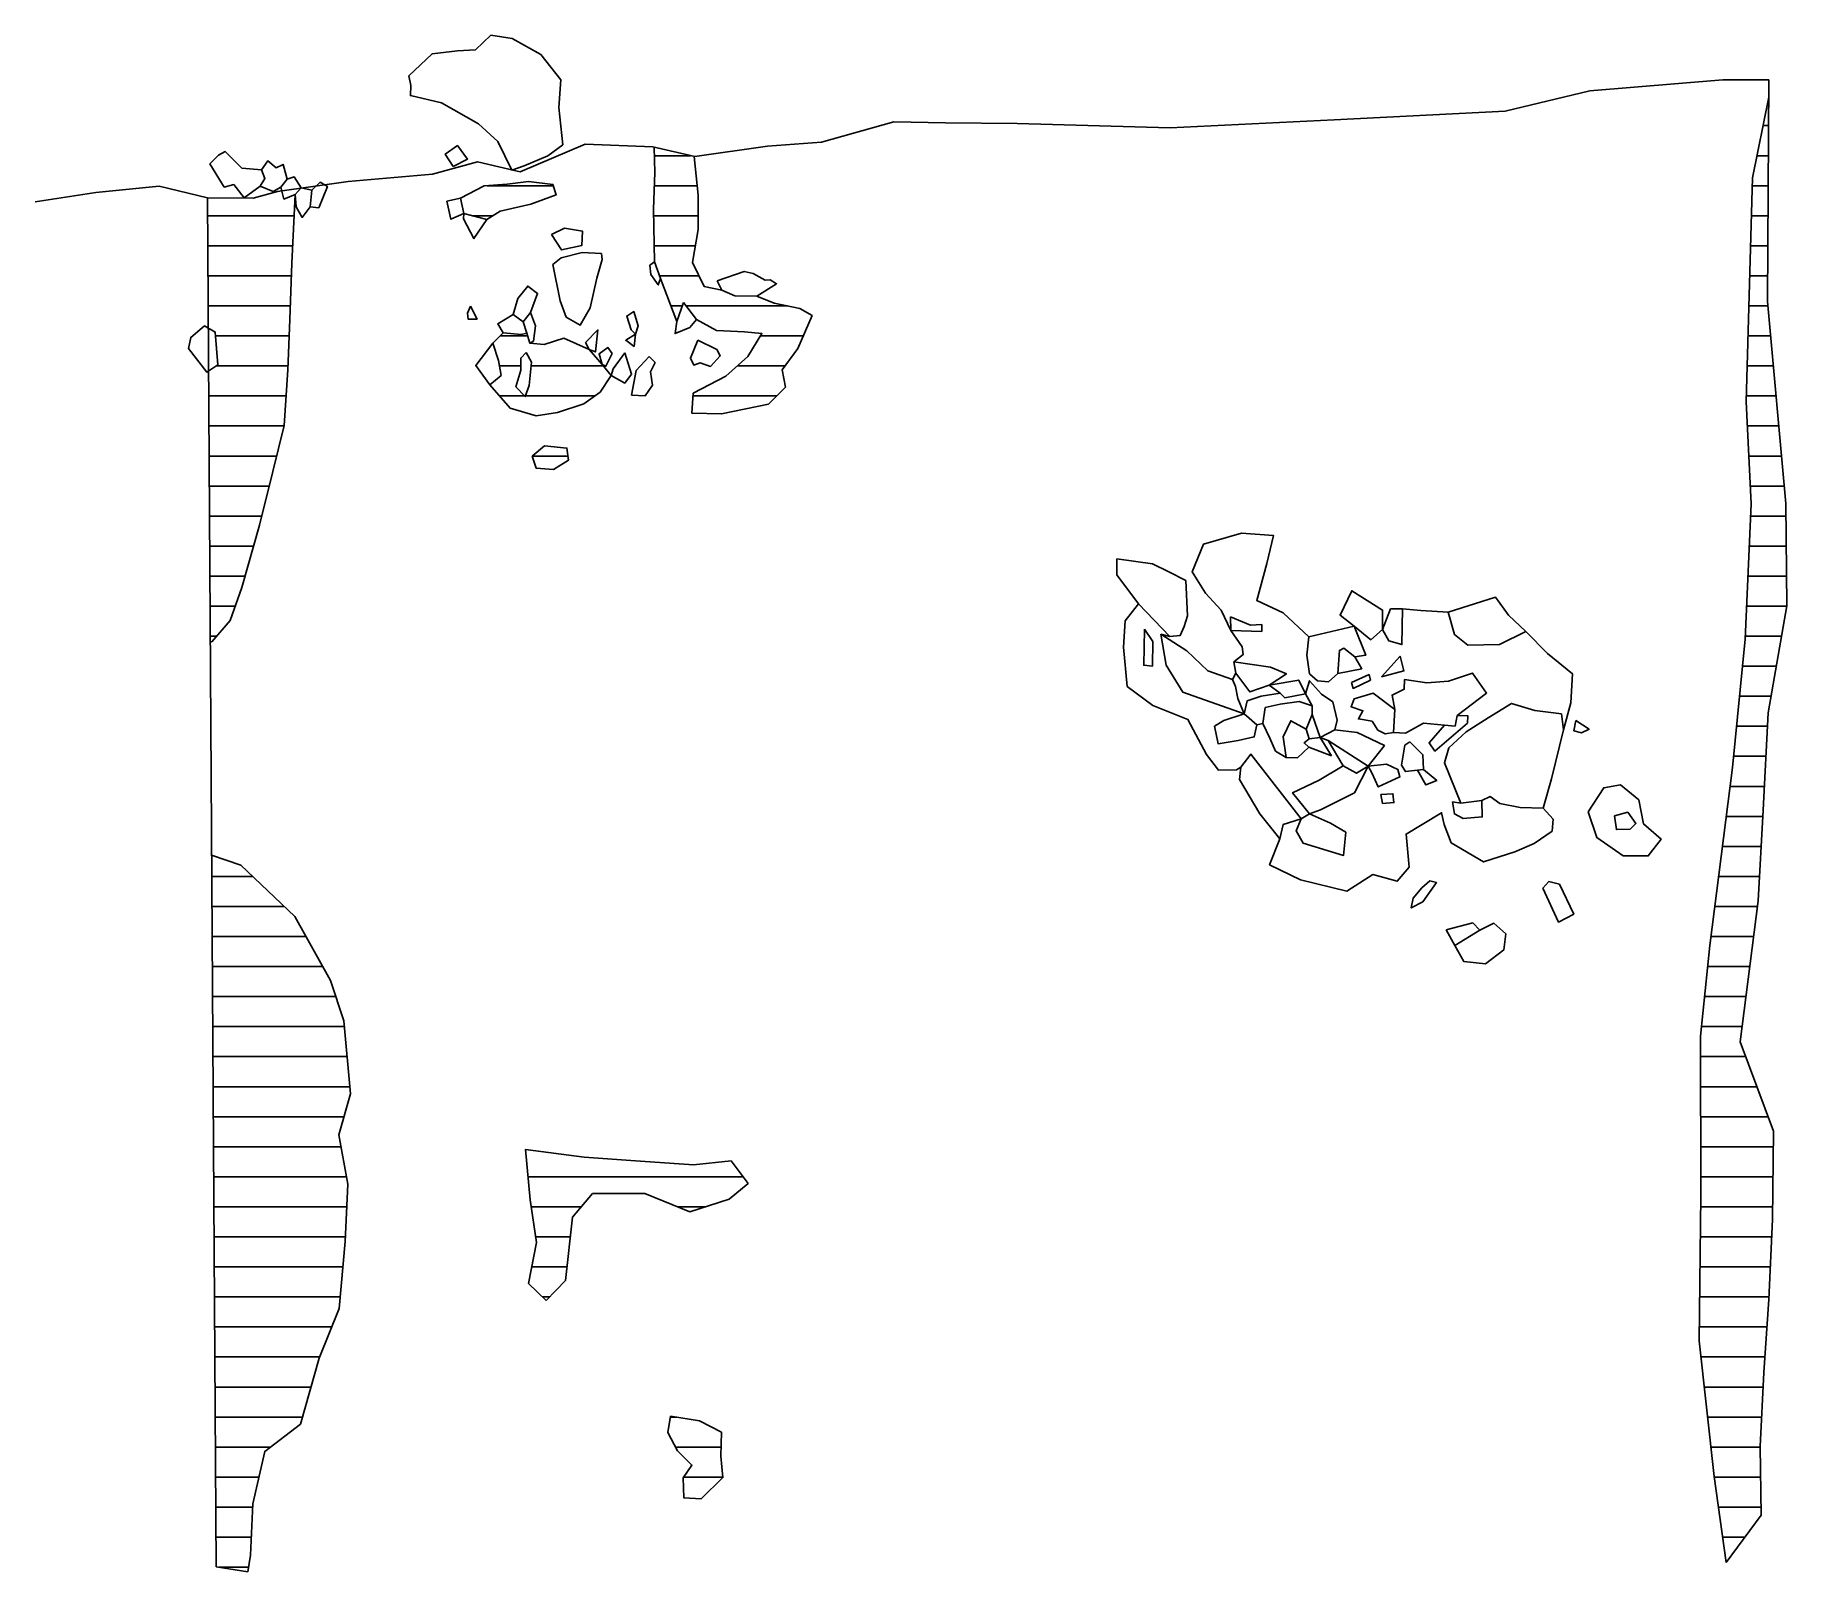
# Model space of a CAD drawing. Header units: metres. Extents: x -8 to -5.08, y -19.51 to -16.95.
import ezdxf

# ---------------------------------------------------------------- set-up
doc = ezdxf.new("R2010")
doc.units = ezdxf.units.M
doc.header["$LTSCALE"] = 25
doc.header["$MEASUREMENT"] = 0
doc.linetypes.add('STRICHPUNKTX2', pattern=[2, 1, -0.5, 0, -0.5])
doc.layers.get('0').update_dxf_attribs({"linetype": 'CONTINUOUS'})
for name, color, linetype in [('BEFUND', 1, 'CONTINUOUS'), ('BEFUNDSCHRAFF', 1, 'CONTINUOUS'), ('GRABUNGSGRENZE', 3, 'STRICHPUNKTX2'), ('STEINE', 4, 'CONTINUOUS')]:
    doc.layers.add(name, color=color, linetype=linetype)

# ---------------------------------------------------------------- blocks, each defined once
blk = doc.blocks.new('*X1')
at = {"color": 0}
for p, q in [((-512.12, -1710), (-511.2, -1710)), ((-513.12, -1715), (-511.23, -1715)), ((-513.9, -1720), (-511.26, -1720)), ((-514.05, -1725), (-511.29, -1725)), ((-514.19, -1730), (-511.32, -1730)), ((-514.34, -1735), (-511.35, -1735)), ((-514.49, -1740), (-511.31, -1740)), ((-514.63, -1745), (-510.86, -1745)), ((-514.78, -1750), (-510.41, -1750)), ((-514.92, -1755), (-509.95, -1755)), ((-514.74, -1760), (-509.5, -1760)), ((-514.49, -1765), (-509.05, -1765)), ((-514.24, -1770), (-508.59, -1770)), ((-514.18, -1775), (-508.31, -1775)), ((-514.41, -1780), (-508.25, -1780)), ((-514.64, -1785), (-508.19, -1785)), ((-514.87, -1790), (-508.14, -1790)), ((-515.1, -1795), (-509.02, -1795)), ((-515.56, -1800), (-509.9, -1800)), ((-516.05, -1805), (-510.77, -1805)), ((-516.55, -1810), (-511.37, -1810)), ((-517.04, -1815), (-511.62, -1815)), ((-517.62, -1820), (-511.88, -1820)), ((-518.26, -1825), (-512.14, -1825)), ((-518.9, -1830), (-512.43, -1830)), ((-770.4, -1835), (-763.59, -1835)), ((-519.54, -1835), (-512.72, -1835)), ((-770.37, -1840), (-758.33, -1840)), ((-520.18, -1840), (-513.07, -1840)), ((-770.34, -1845), (-754.72, -1845)), ((-520.82, -1845), (-513.7, -1845)), ((-770.3, -1850), (-751.95, -1850)), ((-521.36, -1850), (-514.33, -1850)), ((-770.27, -1855), (-749.76, -1855)), ((-521.87, -1855), (-514.96, -1855)), ((-770.24, -1860), (-748.32, -1860)), ((-522.38, -1860), (-515.6, -1860)), ((-770.21, -1865), (-747.86, -1865)), ((-522.53, -1865), (-514.99, -1865)), ((-770.17, -1870), (-747.41, -1870)), ((-522.51, -1870), (-513.13, -1870)), ((-770.14, -1875), (-748.38, -1875)), ((-522.5, -1875), (-511.27, -1875)), ((-770.11, -1880), (-748.88, -1880)), ((-522.48, -1880), (-510.4, -1880)), ((-770.08, -1885), (-747.98, -1885)), ((-717.74, -1885), (-681.94, -1885)), ((-522.46, -1885), (-510.45, -1885)), ((-770.04, -1890), (-747.93, -1890)), ((-717.21, -1890), (-708.88, -1890)), ((-692.84, -1890), (-688.17, -1890)), ((-522.47, -1890), (-510.5, -1890)), ((-770.01, -1895), (-748.14, -1895)), ((-716.46, -1895), (-710.72, -1895)), ((-522.54, -1895), (-510.66, -1895)), ((-769.98, -1900), (-748.56, -1900)), ((-717.12, -1900), (-711.28, -1900)), ((-522.61, -1900), (-510.89, -1900)), ((-769.95, -1905), (-749.02, -1905)), ((-715.36, -1905), (-714.17, -1905)), ((-522.67, -1905), (-511.12, -1905)), ((-769.91, -1910), (-750.44, -1910)), ((-522.74, -1910), (-511.45, -1910)), ((-769.88, -1915), (-752.45, -1915)), ((-522.47, -1915), (-511.79, -1915)), ((-769.85, -1920), (-753.88, -1920)), ((-521.9, -1920), (-512.09, -1920)), ((-769.82, -1925), (-755.3, -1925)), ((-694.04, -1925), (-693.01, -1925)), ((-521.34, -1925), (-512.34, -1925)), ((-769.78, -1930), (-760.66, -1930)), ((-693.18, -1930), (-685.62, -1930)), ((-520.78, -1930), (-512.58, -1930)), ((-769.75, -1935), (-762.55, -1935)), ((-691.84, -1935), (-685.31, -1935)), ((-520.21, -1935), (-512.52, -1935)), ((-769.72, -1940), (-763.56, -1940)), ((-519.52, -1940), (-512.45, -1940)), ((-769.69, -1945), (-763.8, -1945)), ((-518.83, -1945), (-515.14, -1945)), ((-769.18, -1950), (-764.28, -1950))]:
    blk.add_line(p, q, dxfattribs=at)
blk = doc.blocks.new('*X2')
at = {"color": 0}
for p, q in [((-696.71, -1715), (-690.7, -1715)), ((-724.54, -1720), (-713.53, -1720)), ((-696.7, -1720), (-689.55, -1720)), ((-771.11, -1725), (-756.68, -1725)), ((-727.03, -1725), (-723.61, -1725)), ((-696.81, -1725), (-689.39, -1725)), ((-771.08, -1730), (-756.93, -1730)), ((-696.72, -1730), (-689.87, -1730)), ((-771.05, -1735), (-757.15, -1735)), ((-695.87, -1735), (-689.29, -1735)), ((-771.02, -1740), (-757.35, -1740)), ((-693.97, -1740), (-692.04, -1740)), ((-691.41, -1740), (-674.57, -1740)), ((-769.77, -1745), (-757.53, -1745)), ((-722.39, -1745), (-717.8, -1745)), ((-679.02, -1745), (-671.91, -1745)), ((-769.65, -1750), (-757.72, -1750)), ((-722.51, -1750), (-718.96, -1750)), ((-717.24, -1750), (-705.21, -1750)), ((-682.89, -1750), (-674.96, -1750)), ((-770.92, -1755), (-758.03, -1755)), ((-722.52, -1755), (-718.3, -1755)), ((-718.16, -1755), (-706.61, -1755)), ((-690.29, -1755), (-676.33, -1755)), ((-770.89, -1760), (-758.37, -1760)), ((-770.85, -1765), (-759.61, -1765)), ((-770.82, -1770), (-760.84, -1770)), ((-770.79, -1775), (-762.06, -1775)), ((-770.76, -1780), (-763.43, -1780)), ((-770.72, -1785), (-764.86, -1785)), ((-770.69, -1790), (-766.5, -1790)), ((-770.66, -1795), (-769.58, -1795))]:
    blk.add_line(p, q, dxfattribs=at)
blk = doc.blocks.new('*X3')
at = {"color": 0}
blk.add_line((-717.03, -1765), (-711.1, -1765), dxfattribs=at)

msp = doc.modelspace()

# ---------------------------------------------------------------- linework, layer by layer
at = {"layer": 'BEFUND'}
for points in [[(-5.1825, -19.4922), (-5.2023, -19.349), (-5.2277, -19.1232), (-5.2245, -18.8816), (-5.2254, -18.6161), (-5.21, -18.4647), (-5.1722, -18.1687), (-5.1512, -17.9551), (-5.1409, -17.7299), (-5.1495, -17.5591), (-5.1386, -17.1871), (-5.1117, -17.0526)], [(-6.9675, -17.1358), (-6.9662, -17.1781), (-6.9683, -17.2388), (-6.9668, -17.3269)], [(-6.8547, -17.3739), (-6.8842, -17.3677), (-6.9036, -17.328), (-6.8939, -17.2729), (-6.8939, -17.2159), (-6.9006, -17.1515)], [(-7.2899, -17.2208), (-7.2506, -17.2004), (-7.2124, -17.1974), (-7.1767, -17.1928), (-7.1359, -17.1979), (-7.1308, -17.2152), (-7.1726, -17.231), (-7.2241, -17.2422), (-7.246, -17.2565), (-7.246, -17.2565)], [(-7.5651, -17.2145), (-7.5707, -17.3292), (-7.5743, -17.4225), (-7.5774, -17.5066), (-7.5836, -17.5993), (-7.6025, -17.6758), (-7.6244, -17.7654), (-7.654, -17.8689), (-7.6734, -17.9239), (-7.704, -17.9596), (-7.7065, -17.9589)], [(-6.9571, -17.3545), (-6.9296, -17.4263)], [(-6.897, -17.4228), (-6.8634, -17.4411), (-6.817, -17.4432), (-6.788, -17.4463), (-6.8114, -17.4845), (-6.8481, -17.5171), (-6.9027, -17.5456), (-6.9047, -17.5787), (-6.8553, -17.5798), (-6.7768, -17.5635), (-6.7488, -17.5355), (-6.7543, -17.5064), (-6.7283, -17.4713), (-6.7044, -17.4162), (-6.7247, -17.4045), (-6.7675, -17.3953), (-6.7966, -17.3841)], [(-7.2359, -17.4624), (-7.2191, -17.4451)], [(-7.1743, -17.4624), (-7.1503, -17.4645), (-7.1177, -17.4538), (-7.0759, -17.4726)], [(-7.0759, -17.4726), (-7.054, -17.4976), (-7.0392, -17.516), (-7.0571, -17.5435), (-7.0846, -17.5634), (-7.1285, -17.5776), (-7.1641, -17.5832), (-7.2074, -17.5704), (-7.2411, -17.5317)], [(-7.1703, -17.65), (-7.1499, -17.6331), (-7.1127, -17.6367), (-7.1101, -17.6571), (-7.1351, -17.6724), (-7.1637, -17.6703), (-7.1703, -17.65)], [(-5.8774, -17.9512), (-5.9202, -17.9109), (-5.9641, -17.8905), (-5.9472, -17.8289), (-5.936, -17.7825), (-5.9895, -17.7784), (-6.0527, -17.7967), (-6.0716, -17.8426), (-6.0497, -17.8783), (-6.0232, -17.9068), (-6.0074, -17.9405), (-5.9886, -17.9675), (-5.987, -17.9807), (-6.0023, -17.9925)], [(-6.1613, -17.8961), (-6.1832, -17.9246), (-6.1858, -17.9684), (-6.1797, -18.0337), (-6.1369, -18.0653), (-6.0788, -18.0887), (-6.0478, -18.1469), (-6.0279, -18.1729), (-5.9978, -18.1724), (-5.9907, -18.1683)], [(-5.6455, -17.9101), (-5.6909, -17.907), (-5.7215, -17.9044)], [(-5.4535, -18.1058), (-5.4412, -18.061), (-5.4387, -18.0126), (-5.4799, -17.9789), (-5.5161, -17.9422)], [(-5.4123, -18.2424), (-5.3863, -18.2022), (-5.3587, -18.1976), (-5.3282, -18.2226), (-5.32, -18.2624), (-5.291, -18.2879), (-5.3124, -18.3159), (-5.3542, -18.3159), (-5.398, -18.2853), (-5.4123, -18.2424)], [(-5.9255, -18.2871), (-5.9429, -18.3304), (-5.8914, -18.3554), (-5.8139, -18.3743), (-5.7711, -18.3468), (-5.7303, -18.358), (-5.7105, -18.3346), (-5.7155, -18.2795), (-5.6885, -18.2637), (-5.6564, -18.2439), (-5.6523, -18.2637), (-5.6406, -18.2938), (-5.5866, -18.3259), (-5.5346, -18.3092), (-5.5025, -18.2954), (-5.4724, -18.2745), (-5.4709, -18.2546), (-5.4872, -18.2363)], [(-7.7042, -18.3144), (-7.6558, -18.3311), (-7.5656, -18.4168), (-7.5065, -18.5233), (-7.4841, -18.5901), (-7.473, -18.7119), (-7.4924, -18.7802), (-7.4776, -18.8623), (-7.4818, -18.9576), (-7.492, -19.0692), (-7.5252, -19.1517), (-7.5563, -19.2618), (-7.6159, -19.3071), (-7.6354, -19.3943), (-7.6395, -19.4799), (-7.6441, -19.5079)], [(-5.5928, -18.4396), (-5.5693, -18.4279), (-5.5495, -18.4457), (-5.553, -18.4722), (-5.5831, -18.4952), (-5.6193, -18.4916), (-5.6341, -18.4651)], [(-7.1475, -19.0561), (-7.1153, -19.0225), (-7.1036, -18.9175), (-7.0699, -18.8777), (-6.9828, -18.8778), (-6.9079, -18.9084), (-6.8426, -18.8875), (-6.811, -18.861), (-6.8395, -18.8233), (-6.9022, -18.8299), (-7.0062, -18.8227), (-7.0842, -18.8176), (-7.1815, -18.8043), (-7.1739, -18.8884), (-7.1632, -18.9592), (-7.1765, -19.0275), (-7.1475, -19.0561)], [(-6.9401, -19.2483), (-6.8917, -19.2565), (-6.8555, -19.2754), (-6.8566, -19.3151), (-6.853, -19.3508), (-6.8892, -19.3859), (-6.9183, -19.3844), (-6.9193, -19.3513), (-6.9045, -19.3299), (-6.9284, -19.3064), (-6.9447, -19.2758), (-6.9401, -19.2483)]]:
    msp.add_lwpolyline(points, dxfattribs=at)
at = {"layer": 'BEFUNDSCHRAFF'}
for points in [[(-6.1088, -17.9506), (-6.1241, -17.9465)], [(-5.1825, -19.4922), (-5.1243, -19.4132)], [(-7.6966, -19.4992), (-7.6441, -19.5079)]]:
    msp.add_lwpolyline(points, dxfattribs=at)
at = {"layer": 'GRABUNGSGRENZE', "flags": 128}
msp.add_lwpolyline([(-7.9983, -17.2271), (-7.8973, -17.2113), (-7.7918, -17.2007), (-7.7113, -17.2201), (-7.7113, -17.2201), (-7.6349, -17.2206), (-7.5946, -17.2094), (-7.4769, -17.1932), (-7.3367, -17.181), (-7.2618, -17.1601), (-7.1905, -17.177), (-7.0824, -17.1307), (-6.9698, -17.1353), (-6.8999, -17.1516), (-6.7786, -17.1339), (-6.6889, -17.1273), (-6.5686, -17.0937), (-6.4825, -17.0953), (-6.3633, -17.0963), (-6.1084, -17.1036), (-5.8353, -17.0905), (-5.5504, -17.0758), (-5.4097, -17.0422), (-5.188, -17.0235), (-5.1115, -17.0235), (-5.1138, -17.393), (-5.0833, -17.7289), (-5.0814, -17.8996), (-5.1125, -18.0775), (-5.1208, -18.2395), (-5.1295, -18.3904), (-5.1592, -18.6253), (-5.1037, -18.7741), (-5.1053, -18.9209), (-5.1114, -19.0544), (-5.1197, -19.1757), (-5.1258, -19.2991), (-5.1243, -19.4132)], dxfattribs=at)
at = {"layer": 'GRABUNGSGRENZE'}
msp.add_lwpolyline([(-7.6966, -19.4992), (-7.7113, -17.2201)], dxfattribs=at)
at = {"layer": 'STEINE'}
for points in [[(-7.2042, -17.1739), (-7.2276, -17.1265), (-7.2597, -17.097), (-7.3214, -17.0618), (-7.3734, -17.05), (-7.3728, -17.0332), (-7.3759, -17.0169), (-7.3371, -16.9802), (-7.2948, -16.9756), (-7.2648, -16.9736), (-7.2393, -16.9492), (-7.2041, -16.9548), (-7.1562, -16.9813), (-7.1231, -17.0236), (-7.1262, -17.07), (-7.1196, -17.1317), (-7.1446, -17.15), (-7.1838, -17.1668), (-7.2042, -17.1739)], [(-7.6929, -17.1492), (-7.7072, -17.1635), (-7.6833, -17.2023), (-7.6675, -17.1982), (-7.6502, -17.2201), (-7.6237, -17.2008), (-7.6155, -17.188), (-7.6211, -17.1737), (-7.6542, -17.1707), (-7.6817, -17.1431), (-7.6929, -17.1492)], [(-7.3021, -17.1678), (-7.3153, -17.1474), (-7.2949, -17.1331), (-7.2781, -17.1556), (-7.3021, -17.1678)], [(-7.6211, -17.1737), (-7.6104, -17.1585), (-7.5966, -17.1702), (-7.5854, -17.1646), (-7.5783, -17.1891), (-7.589, -17.2023), (-7.6017, -17.2099), (-7.6237, -17.2008)], [(-7.5783, -17.1891), (-7.5666, -17.1855), (-7.5549, -17.2033), (-7.5651, -17.2145), (-7.5839, -17.2222), (-7.589, -17.2023)], [(-7.5549, -17.2033), (-7.5375, -17.2074), (-7.5401, -17.2349), (-7.5534, -17.2528), (-7.5635, -17.2354), (-7.5651, -17.2145)], [(-7.5375, -17.2074), (-7.5238, -17.1942), (-7.5115, -17.2013), (-7.5258, -17.237), (-7.5401, -17.2349)], [(-7.3128, -17.2259), (-7.2899, -17.2208), (-7.2843, -17.2463), (-7.3057, -17.2559), (-7.3128, -17.2259)], [(-7.2843, -17.2463), (-7.246, -17.2565), (-7.2675, -17.2881), (-7.2848, -17.2554), (-7.2843, -17.2463)], [(-7.1385, -17.281), (-7.1166, -17.2708), (-7.0865, -17.2759), (-7.0876, -17.2994), (-7.1217, -17.307), (-7.1385, -17.281)], [(-7.0549, -17.3131), (-7.0871, -17.3111), (-7.1222, -17.3202), (-7.136, -17.3314), (-7.1238, -17.3916), (-7.1141, -17.4186), (-7.0907, -17.4324), (-7.0738, -17.4033), (-7.0631, -17.3539), (-7.0539, -17.3228), (-7.0549, -17.3131)], [(-6.9668, -17.3269), (-6.9571, -17.3545), (-6.9607, -17.3652), (-6.9729, -17.3478), (-6.9749, -17.3325), (-6.9668, -17.3269)], [(-6.8623, -17.3586), (-6.8175, -17.3428), (-6.8027, -17.3464), (-6.7828, -17.3571), (-6.7742, -17.3566), (-6.7635, -17.3632), (-6.7966, -17.3841), (-6.8333, -17.3836), (-6.8547, -17.3739), (-6.8623, -17.3586)], [(-7.2023, -17.4145), (-7.1946, -17.388), (-7.1778, -17.3671), (-7.1615, -17.3793), (-7.1732, -17.4109)], [(-7.2731, -17.4007), (-7.2624, -17.4221), (-7.2772, -17.4221), (-7.2782, -17.4124), (-7.2731, -17.4007)], [(-7.1855, -17.4267), (-7.1732, -17.4109), (-7.1732, -17.4109), (-7.1651, -17.4334), (-7.1682, -17.4588), (-7.1743, -17.4624), (-7.1794, -17.4456)], [(-6.9984, -17.4472), (-7.0056, -17.4401), (-7.0132, -17.4171), (-7.0015, -17.4095), (-6.9938, -17.4334), (-6.9984, -17.4472)], [(-6.9184, -17.3942), (-6.897, -17.4228), (-6.9082, -17.436), (-6.9327, -17.4462), (-6.9296, -17.4263), (-6.9184, -17.3942)], [(-7.716, -17.4331), (-7.6982, -17.4438), (-7.6941, -17.4984), (-7.712, -17.5106), (-7.743, -17.4708), (-7.739, -17.4525), (-7.716, -17.4331)], [(-7.2023, -17.4145), (-7.2278, -17.4298), (-7.2191, -17.4451), (-7.189, -17.4476), (-7.1794, -17.4456), (-7.1855, -17.4267), (-7.2023, -17.4145)], [(-7.082, -17.4609), (-7.0611, -17.44), (-7.0652, -17.4767), (-7.0759, -17.4726), (-7.082, -17.4609)], [(-7.2359, -17.4624), (-7.2268, -17.4909), (-7.2222, -17.5159), (-7.2411, -17.5317), (-7.2645, -17.4996), (-7.2359, -17.4624)], [(-7.0372, -17.4793), (-7.0443, -17.4696), (-7.0591, -17.4798), (-7.054, -17.4976), (-7.0479, -17.5007), (-7.0372, -17.4793)], [(-6.9984, -17.4472), (-7.0148, -17.4574), (-7.001, -17.4676), (-6.9984, -17.4472)], [(-6.895, -17.4569), (-6.8629, -17.4727), (-6.8573, -17.4834), (-6.8736, -17.5008), (-6.8909, -17.4951), (-6.9016, -17.4987), (-6.9072, -17.487), (-6.895, -17.4569)], [(-7.1804, -17.4777), (-7.1717, -17.494), (-7.1758, -17.5327), (-7.182, -17.5511), (-7.1977, -17.5348), (-7.1896, -17.5072), (-7.1896, -17.4869), (-7.1804, -17.4777)], [(-7.0163, -17.4783), (-7.0051, -17.514), (-7.0163, -17.5287), (-7.0392, -17.516), (-7.0357, -17.5048), (-7.0163, -17.4783)], [(-6.976, -17.4844), (-6.9658, -17.4946), (-6.9735, -17.5099), (-6.9704, -17.5323), (-6.9822, -17.5496), (-7.0051, -17.5486), (-6.9974, -17.5078), (-6.976, -17.4844)], [(-6.1969, -17.8211), (-6.1378, -17.8298), (-6.1108, -17.8426), (-6.0823, -17.8574), (-6.0793, -17.916), (-6.0849, -17.9338), (-6.0915, -17.9486), (-6.1088, -17.9506), (-6.1613, -17.8961), (-6.1969, -17.8481), (-6.1969, -17.8211)], [(-5.802, -17.9334), (-5.8254, -17.9151), (-5.8061, -17.8743), (-5.7546, -17.9064), (-5.7546, -17.9391), (-5.774, -17.9559), (-5.802, -17.9334)], [(-5.7414, -17.9044), (-5.7215, -17.9044), (-5.7225, -17.964), (-5.7444, -17.9579), (-5.7546, -17.9391), (-5.7414, -17.9044)], [(-5.6455, -17.9101), (-5.5665, -17.8851), (-5.5451, -17.9152), (-5.5161, -17.9422), (-5.5599, -17.9636), (-5.6129, -17.9651), (-5.6349, -17.9473), (-5.6455, -17.9101)], [(-6.1511, -17.9384), (-6.1374, -17.9588), (-6.1379, -18), (-6.1522, -17.9985), (-6.1511, -17.9384)], [(-6.0079, -17.9175), (-5.9743, -17.9318), (-5.9559, -17.9308), (-5.9559, -17.942), (-6.0074, -17.9405), (-6.0079, -17.9175)], [(-5.8774, -17.9512), (-5.802, -17.9334), (-5.7827, -17.9818), (-5.801, -17.9844), (-5.8194, -17.9701), (-5.8265, -17.9737), (-5.8291, -18.0119), (-5.8449, -18.0257), (-5.8632, -18.0241), (-5.8765, -18.0124), (-5.881, -17.9818), (-5.8774, -17.9512)], [(-6.1241, -17.9465), (-6.0803, -17.9746), (-6.0457, -18.0077), (-6.0044, -18.022)], [(-6.1241, -17.9465), (-6.115, -17.998), (-6.087, -18.0434), (-5.985, -18.0791)], [(-6.0023, -17.9925), (-5.9988, -18.0118), (-5.9759, -18.0429), (-5.9437, -18.0317), (-5.9147, -18.0129), (-5.9412, -18.0017), (-6.0023, -17.9925)], [(-5.801, -17.9844), (-5.7893, -18.0043), (-5.8291, -18.0119)], [(-5.7562, -18.0175), (-5.7256, -17.9834), (-5.719, -18.0079), (-5.7562, -18.0175)], [(-5.954, -18.0954), (-5.9642, -18.0975), (-5.985, -18.0791), (-5.9957, -18.0536), (-5.9998, -18.0337), (-6.0044, -18.022), (-5.9988, -18.0118)], [(-5.9437, -18.0317), (-5.8943, -18.0231), (-5.8831, -18.046), (-5.9172, -18.0526), (-5.9249, -18.045), (-5.9437, -18.0317)], [(-5.8719, -18.0659), (-5.8831, -18.046), (-5.8765, -18.0241), (-5.8561, -18.0465), (-5.8372, -18.0593), (-5.8301, -18.0899), (-5.8342, -18.1057), (-5.8587, -18.1189)], [(-5.8066, -18.0272), (-5.7771, -18.014), (-5.775, -18.0231), (-5.8036, -18.0369), (-5.8066, -18.0272)], [(-5.718, -18.0221), (-5.6808, -18.0278), (-5.6451, -18.0247), (-5.6048, -18.0115), (-5.5814, -18.0446), (-5.6303, -18.0823), (-5.6339, -18.0996), (-5.6517, -18.0981), (-5.6864, -18.095), (-5.7165, -18.1113), (-5.7363, -18.1103), (-5.7343, -18.0721), (-5.7389, -18.0481), (-5.7185, -18.0384), (-5.718, -18.0221)], [(-5.9249, -18.045), (-5.957, -18.0501), (-5.9799, -18.0577), (-5.985, -18.0791)], [(-5.7343, -18.0721), (-5.7705, -18.0451), (-5.8021, -18.0542), (-5.8072, -18.0675), (-5.7873, -18.0741), (-5.7949, -18.0878), (-5.772, -18.0914), (-5.7628, -18.1062), (-5.7501, -18.1128), (-5.7363, -18.1103)], [(-6.0192, -18.0903), (-5.985, -18.0791)], [(-5.8816, -18.1046), (-5.8719, -18.0802), (-5.8719, -18.0659), (-5.8933, -18.0588), (-5.9249, -18.0633), (-5.9499, -18.0689), (-5.954, -18.0954), (-5.9422, -18.1199), (-5.9331, -18.1413), (-5.9153, -18.152), (-5.8964, -18.1525), (-5.8775, -18.1347)], [(-5.8587, -18.1189), (-5.8719, -18.0802)], [(-5.6303, -18.0823), (-5.6125, -18.0828), (-5.6135, -18.0946), (-5.6676, -18.1414), (-5.6772, -18.1277), (-5.6517, -18.0981)], [(-5.6243, -18.2281), (-5.6518, -18.1608), (-5.6446, -18.1358), (-5.6156, -18.1093), (-5.5789, -18.0859), (-5.5401, -18.062), (-5.5014, -18.0737), (-5.457, -18.0793), (-5.4535, -18.1058), (-5.4734, -18.1874), (-5.4872, -18.2363), (-5.5254, -18.2353), (-5.5596, -18.2286), (-5.5753, -18.2169), (-5.5896, -18.2235), (-5.6243, -18.2281)], [(-6.0192, -18.0903), (-6.0345, -18.1), (-6.0284, -18.129), (-5.9953, -18.1234), (-5.9682, -18.1178), (-5.9642, -18.0975)], [(-5.9153, -18.152), (-5.9203, -18.1174), (-5.9076, -18.0909), (-5.8816, -18.1046), (-5.877, -18.1209)], [(-5.8342, -18.1057), (-5.797, -18.1103), (-5.7516, -18.1322), (-5.7787, -18.1663), (-5.8454, -18.1235), (-5.8587, -18.1189)], [(-5.4331, -18.0901), (-5.4107, -18.1048), (-5.4234, -18.111), (-5.4362, -18.1074), (-5.4331, -18.0901)], [(-5.8398, -18.149), (-5.8775, -18.1347), (-5.8852, -18.1276), (-5.877, -18.1209), (-5.8587, -18.1189), (-5.8398, -18.149)], [(-5.7787, -18.1663), (-5.798, -18.1781), (-5.8205, -18.1658), (-5.8454, -18.1235)], [(-5.7093, -18.1256), (-5.6874, -18.1475), (-5.6864, -18.172), (-5.6966, -18.173), (-5.7165, -18.1755), (-5.7231, -18.1648), (-5.7175, -18.1312), (-5.7093, -18.1256)], [(-5.8903, -18.254), (-5.9739, -18.1464), (-5.9907, -18.1683), (-5.9927, -18.1887), (-5.9591, -18.2458), (-5.9255, -18.2871), (-5.9204, -18.2636), (-5.8903, -18.254)], [(-5.8205, -18.1658), (-5.8602, -18.1897), (-5.9046, -18.2106), (-5.8761, -18.2458), (-5.8582, -18.2392), (-5.8016, -18.2107), (-5.7787, -18.1663)], [(-5.7787, -18.1663), (-5.7481, -18.1633), (-5.7292, -18.172), (-5.7257, -18.1842), (-5.7619, -18.201), (-5.7721, -18.1786), (-5.7787, -18.1663)], [(-5.6864, -18.172), (-5.6645, -18.1903), (-5.6824, -18.1975), (-5.6966, -18.173)], [(-5.7573, -18.2137), (-5.7374, -18.2122), (-5.7359, -18.227), (-5.7547, -18.2285), (-5.7573, -18.2137)], [(-5.6243, -18.2281), (-5.5896, -18.2235), (-5.5886, -18.251), (-5.6202, -18.2536), (-5.635, -18.2459), (-5.638, -18.226), (-5.6243, -18.2281)], [(-5.8761, -18.2458), (-5.8903, -18.254), (-5.8985, -18.2743), (-5.8868, -18.2947), (-5.8195, -18.3151), (-5.8159, -18.2764), (-5.8414, -18.2611), (-5.8761, -18.2458)], [(-5.3684, -18.2491), (-5.3465, -18.243), (-5.3328, -18.2618), (-5.3425, -18.271), (-5.3654, -18.272), (-5.3684, -18.2491)], [(-5.7039, -18.386), (-5.6891, -18.3692), (-5.6758, -18.3575), (-5.6651, -18.3601), (-5.6875, -18.3922), (-5.7069, -18.4023), (-5.7039, -18.386)], [(-5.4878, -18.3693), (-5.4776, -18.3586), (-5.4602, -18.3627), (-5.4363, -18.4127), (-5.4618, -18.4259), (-5.4878, -18.3693)], [(-5.6488, -18.4391), (-5.6045, -18.4274), (-5.5928, -18.4396), (-5.6341, -18.4651), (-5.6488, -18.4391)]]:
    msp.add_lwpolyline(points, dxfattribs=at)

# ---------------------------------------------------------------- block references
at = {"layer": 'BEFUNDSCHRAFF', "xscale": 0.01, "yscale": 0.01, "zscale": 0.01}
for name in ['*X1', '*X2', '*X3']:
    msp.add_blockref(name, (0, 0), dxfattribs=at)

doc.saveas('drawing.dxf')
